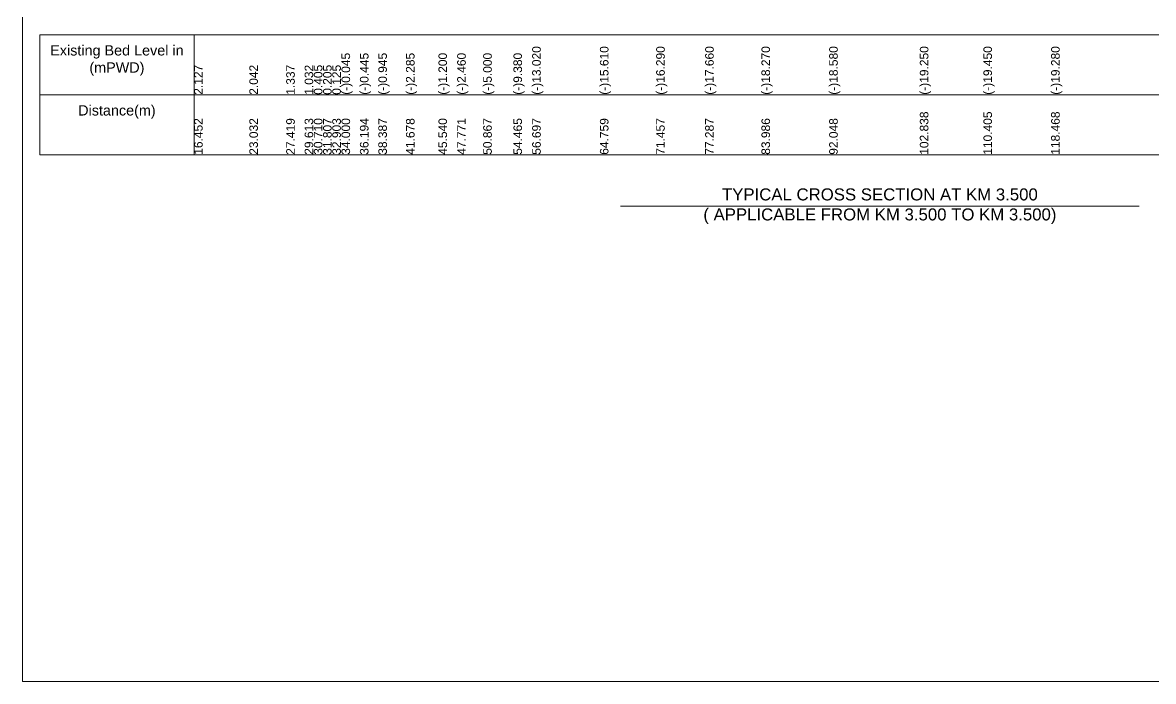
# Model space of a CAD drawing. Header units: inches. Extents: x 89000 to 845017, y -7071 to 0.
# Drawn here: x 670000 to 676595, y -7071 to -3229 of the extents above; entities that cross this region are included whole.
import ezdxf

# ---------------------------------------------------------------- set-up
doc = ezdxf.new("R2010")
doc.units = ezdxf.units.IN
doc.header["$LTSCALE"] = 7
doc.header["$MEASUREMENT"] = 0
for name, color, linetype, lineweight in [('Cross section Data Border', 7, 'Continuous', 9), ('Cross Section Labels', 7, 'Continuous', 9), ('Long Section Labels', 7, 'Continuous', 9)]:
    doc.layers.add(name, color=color, linetype=linetype, lineweight=lineweight)
doc.styles.get("Standard").update_dxf_attribs({"font": 'arial.ttf'})

msp = doc.modelspace()

# ---------------------------------------------------------------- linework, layer by layer
at = {"layer": 'Cross section Data Border'}
msp.add_lwpolyline([(670100, -3300), (676912.03075, -3300), (676912.03075, -4000), (670100, -4000)], close=True, dxfattribs=at)
for points in [[(671000, -3300), (671000, -4000)], [(670100, -3650), (676912.03075, -3650)]]:
    msp.add_lwpolyline(points, dxfattribs=at)
at = {"layer": 'Cross Section Labels'}
msp.add_lwpolyline([(670000, 0), (680000, 0), (680000, -7071), (670000, -7071)], close=True, dxfattribs=at)
msp.add_lwpolyline([(673488, -4300), (675000, -4300), (676512, -4300)], dxfattribs=at)

# ---------------------------------------------------------------- texts
at = {"layer": 'Cross section Data Border', "char_height": 60, "width": 800, "attachment_point": 5}
for s, insert in [('Existing Bed Level in (mPWD)', (670550, -3450)), ('Distance(m)', (670550, -3750))]:
    msp.add_mtext(s, dxfattribs=dict(at, insert=insert))
at = {"layer": 'Cross Section Labels', "insert": (675000, -4300), "char_height": 70, "attachment_point": 5}
msp.add_mtext('TYPICAL CROSS SECTION AT KM 3.500^J( APPLICABLE FROM KM 3.500 TO KM 3.500)', dxfattribs=at)
at = {"layer": 'Long Section Labels', "char_height": 50, "attachment_point": 1, "rotation": 90}
for s, insert in [('(-)0.045', (671859.87316, -3650)), ('(-)0.445', (671967.35739, -3650)), ('(-)0.945', (672074.84157, -3650)), ('(-)2.285', (672236.06778, -3650)), ('(-)1.200', (672425.33301, -3650)), ('(-)2.460', (672534.62701, -3650)), ('(-)5.000', (672686.35721, -3650)), ('(-)9.380', (672862.64352, -3650)), ('(-)13.020', (672972.01836, -3650)), ('(-)15.610', (673367.06782, -3650)), ('(-)16.290', (673695.27273, -3650)), ('(-)17.660', (673980.91066, -3650)), ('(-)18.270', (674309.16849, -3650)), ('(-)18.580', (674704.21341, -3650)), ('(-)19.250', (675232.93167, -3650)), ('(-)19.450', (675603.73285, -3650)), ('(-)19.280', (675998.77811, -3650)), ('2.127', (671000, -3650)), ('2.042', (671322.45238, -3650)), ('1.337', (671537.42079, -3650)), ('1.032', (671644.90501, -3650)), ('0.405', (671698.64699, -3650)), ('0.205', (671752.38894, -3650)), ('0.125', (671806.13118, -3650)), ('102.838', (675232.93167, -4000)), ('110.405', (675603.73285, -4000)), ('118.468', (675998.77811, -4000)), ('16.452', (671000, -4000)), ('23.032', (671322.45238, -4000)), ('27.419', (671537.42079, -4000)), ('29.613', (671644.90501, -4000)), ('30.710', (671698.64699, -4000)), ('31.807', (671752.38894, -4000)), ('32.903', (671806.13118, -4000)), ('34.000', (671859.87316, -4000)), ('36.194', (671967.35739, -4000)), ('38.387', (672074.84157, -4000)), ('41.678', (672236.06778, -4000)), ('45.540', (672425.33301, -4000)), ('47.771', (672534.62701, -4000)), ('50.867', (672686.35721, -4000)), ('54.465', (672862.64352, -4000)), ('56.697', (672972.01836, -4000)), ('64.759', (673367.06782, -4000)), ('71.457', (673695.27273, -4000)), ('77.287', (673980.91066, -4000)), ('83.986', (674309.16849, -4000)), ('92.048', (674704.21341, -4000))]:
    msp.add_mtext(s, dxfattribs=dict(at, insert=insert))

doc.saveas('drawing.dxf')
